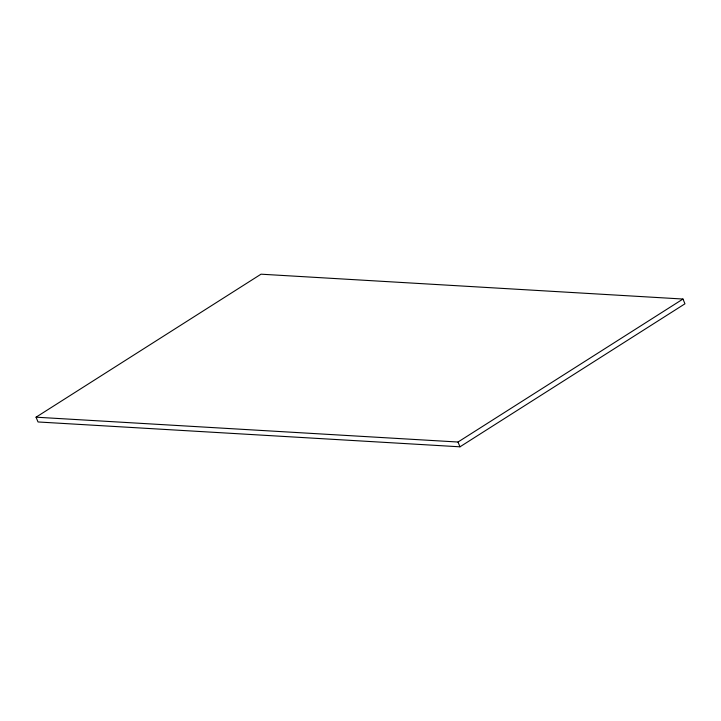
<?xml version="1.0" encoding="UTF-8"?>
<svg xmlns="http://www.w3.org/2000/svg" width="721" height="721" viewBox="0 0 721 721"><rect width="100%" height="100%" fill="white"/><g stroke="black" fill="none" stroke-linecap="round" stroke-linejoin="round"><path stroke-width="1.08" d="M36.05 417.189L261.02 274.187L682.976 299.035L684.95 303.811L459.98 446.813L38.024 421.965L36.05 417.189L458.006 442.027L682.976 299.035M458.006 442.027L459.98 446.813"/></g></svg>
